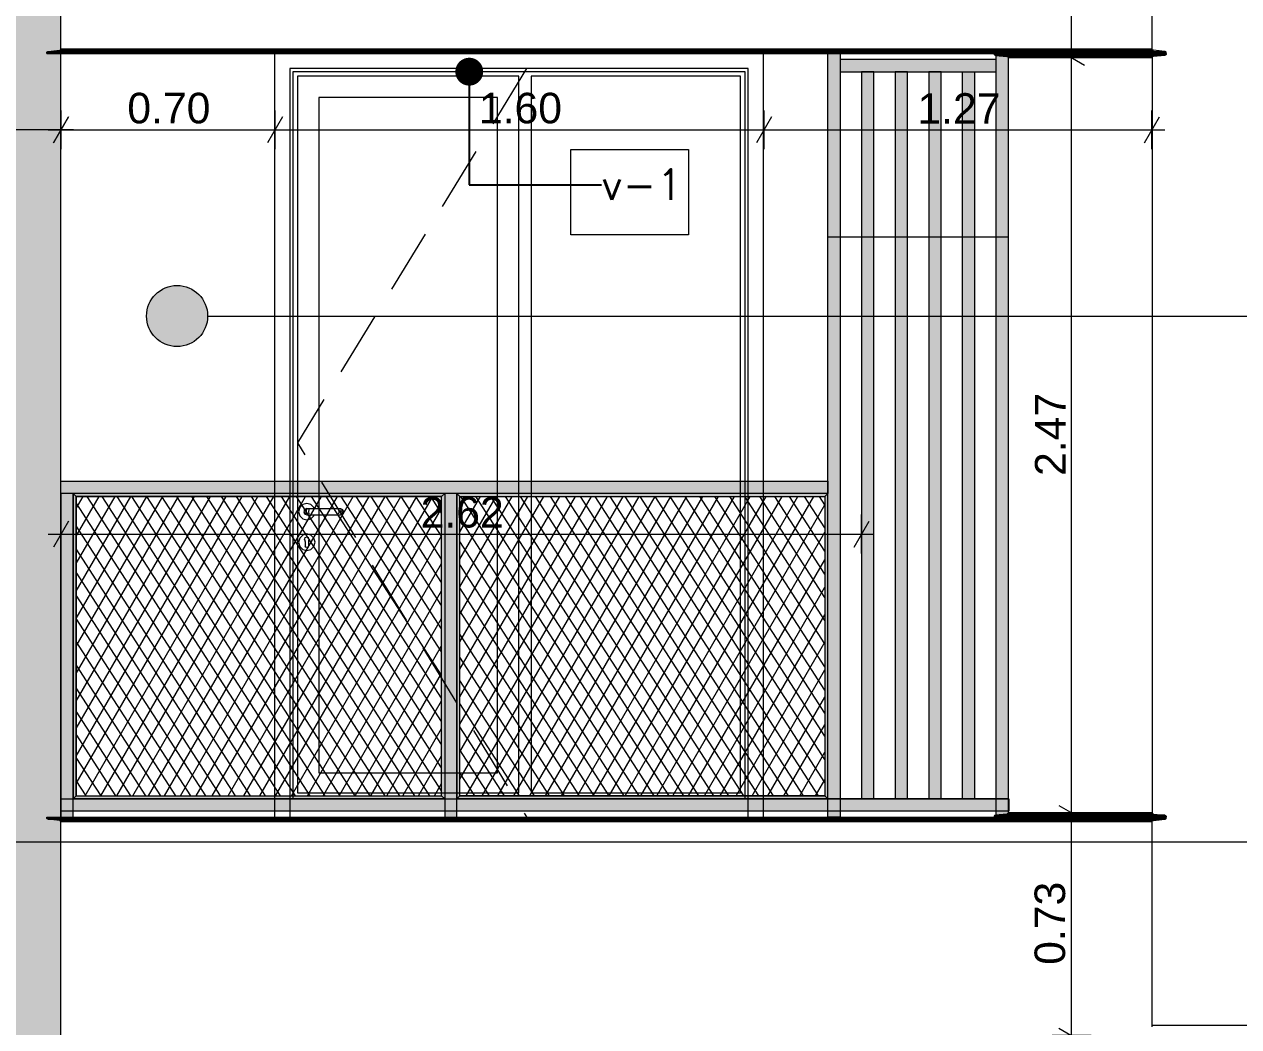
# Model space of a CAD drawing. Header units: millimetres. Extents: x 475616349 to 476941521, y 4620115302 to 4621446928.
# Drawn here: x 476750172 to 476754145, y 4620525335 to 4620528616 of the extents above; entities that cross this region are included whole.
import ezdxf

# ---------------------------------------------------------------- set-up
doc = ezdxf.new("R2010")
doc.units = ezdxf.units.MM
doc.header["$MEASUREMENT"] = 0
doc.linetypes.add('Hidden Line', pattern=[317.5, 211.666667, -105.833333])
for name, color, linetype, lineweight in [('2D Drafting - General_Pen_No__7_Pen_No__7', 7, 'Continuous', 0), ('New_2D Drafting - General_Pen_No__2_Pen_No__250', 7, 'Continuous', 0), ('New_2D Drafting - General_Pen_No__30_Pen_No__9_Pen_No__9_Pen_No__253', 252, 'Continuous', 0), ('New_2D Drafting - General_Pen_No__30_Pen_No__9_Pen_No__9_Pen_No__255', 255, 'Continuous', 0), ('New_2D Drafting - General_Pen_No__30_Pen_No__9_Pen_No__9_Pen_No__7', 7, 'Continuous', 0), ('New_2D Drafting - General_Pen_No__4', 7, 'Continuous', 0), ('New_2D Drafting - General_Pen_No__7', 7, 'Continuous', 0), ('New_Structural - Bearing_Pen_No__1', 1, 'Continuous', 0), ('New_Structural - Bearing_Pen_No__250', 7, 'Continuous', 0), ('New_zoma_Pen_No__4', 7, 'Continuous', 0), ('New_zoma_Pen_No__7', 7, 'Continuous', 0), ('Structural - Bearing_Pen_No__250', 7, 'Continuous', 0), ('zoma_Pen_No__5_Pen_No__142', 142, 'Continuous', 0)]:
    doc.layers.add(name, color=color, linetype=linetype, lineweight=lineweight)
doc.layers.add('New_zoma', color=7, linetype='Continuous')
doc.layers.add('zoma_Pen_No__5', color=7, linetype='Continuous')
doc.styles.add('GENERATED_STYLE_1', font='arial.ttf')
doc.linetypes.add('Break', pattern='A,0,[1,бѓЎбѓђбѓ®бѓљбѓ\x98бѓ\x98 #13 nika1.Shx,S=15.679026,R=0,X=0,Y=0],-1975.557214,0', length=1975.557214)
doc.dimstyles.new('GENERATED_STYLE__18', dxfattribs={"dimtxt": 100, "dimasz": 64.421331, "dimexe": 0.18, "dimexo": 3, "dimgap": 0.09, "dimtad": 1, "dimtih": 1, "dimtoh": 1, "dimlfac": 0.001, "dimzin": 0, "dimdsep": 46, "dimtxsty": 'GENERATED_STYLE_1', "dimblk": 'ARROWHEAD_2', "dimblk1": 'ARROWHEAD_2', "dimblk2": 'ARROWHEAD_2', "dimcen": 0.09, "dimclrd": 7, "dimclre": 7, "dimclrt": 7, "dimadec": 0, "dimazin": 0, "dimtfac": 1, "dimtdec": 4, "dimtmove": 0, "dimatfit": 3, "dimfxl": 1, "dimtolj": 1, "dimtzin": 0, "dimarcsym": 0})
doc.dimstyles.new('GENERATED_STYLE__19', dxfattribs={"dimtxt": 100, "dimasz": 64.421331, "dimexe": 0.18, "dimexo": 3, "dimgap": 0.09, "dimtad": 1, "dimlfac": 0.001, "dimzin": 0, "dimdsep": 46, "dimtxsty": 'GENERATED_STYLE_1', "dimblk": 'ARROWHEAD_2', "dimblk1": 'ARROWHEAD_2', "dimblk2": 'ARROWHEAD_2', "dimcen": 0.09, "dimclrd": 7, "dimclre": 7, "dimclrt": 7, "dimadec": 0, "dimazin": 0, "dimtfac": 1, "dimtdec": 4, "dimtmove": 0, "dimatfit": 3, "dimfxl": 1, "dimtolj": 1, "dimtzin": 0, "dimarcsym": 0})
doc.dimstyles.new('GENERATED_STYLE__48', dxfattribs={"dimtxt": 0.18, "dimasz": 182.4, "dimexe": 0.18, "dimexo": 0.0625, "dimgap": 0.09, "dimtad": 0, "dimtih": 1, "dimtoh": 1, "dimdec": 4, "dimzin": 0, "dimdsep": 46, "dimcen": 0.09, "dimadec": 0, "dimazin": 0, "dimtfac": 1, "dimtdec": 4, "dimtmove": 0, "dimatfit": 3, "dimldrblk": 'ARROWHEAD_11', "dimfxl": 1, "dimtolj": 1, "dimtzin": 0, "dimarcsym": 0})
pattern_1 = [(60, (476577134.07, 4620325125.74), (-38.971143, 22.5), []), (122.833095, (476577134.07, 4620325125.74), (36.8060797, 18.75), [])]

# ---------------------------------------------------------------- blocks, each defined once
blk = doc.blocks.new('*D1026', base_point=(476577134.1, 4620325125.7))
at = {"layer": 'New_zoma_Pen_No__4', "color": 7, "linetype": 'Continuous', "lineweight": 0, "transparency": 16777216}
for p, q in [((476753556.4, 4620526059.3), (476753641.2, 4620526010.3)), ((476753662.4, 4620526034.8), (476753535.3, 4620526034.8)), ((476753598.8, 4620525306), (476753598.8, 4620526034.8)), ((476753556.4, 4620525330.5), (476753641.2, 4620525281.5)), ((476753662.4, 4620525306), (476753535.3, 4620525306))]:
    blk.add_line(p, q, dxfattribs=at)
at = {"layer": 'New_zoma_Pen_No__7', "color": 7, "lineweight": 0, "transparency": 16777216, "insert": (476753578.8, 4620525537.4), "char_height": 100, "attachment_point": 7, "rotation": 90, "style": 'GENERATED_STYLE_1'}
blk.add_mtext('\\A1;{\\pql;\\fArial|b0|i0|c0|p34;0.73}', dxfattribs=at)
blk = doc.blocks.new('ARROWHEAD_2')
at = {"color": 0, "linetype": 'Continuous', "lineweight": 0}
for p, q in [((-0.378, -0.655), (0.378, 0.655)), ((0, 0), (-1, 0))]:
    blk.add_line(p, q, dxfattribs=at)
blk = doc.blocks.new('*D1027', base_point=(476577134.1, 4620325125.7))
at = {"layer": 'New_zoma_Pen_No__4', "color": 7, "linetype": 'Continuous', "lineweight": 0, "transparency": 16777216}
for p, q in [((476753662.4, 4620528506), (476753535.3, 4620528506)), ((476753556.4, 4620528530.5), (476753641.2, 4620528481.5)), ((476753598.8, 4620526034.8), (476753598.8, 4620528506)), ((476753556.4, 4620526059.3), (476753641.2, 4620526010.3)), ((476753662.4, 4620526034.8), (476753535.3, 4620526034.8))]:
    blk.add_line(p, q, dxfattribs=at)
at = {"layer": 'New_zoma_Pen_No__7', "color": 7, "lineweight": 0, "transparency": 16777216, "insert": (476753578.8, 4620527137.4), "char_height": 100, "attachment_point": 7, "rotation": 90, "style": 'GENERATED_STYLE_1'}
blk.add_mtext('\\A1;{\\pql;\\fArial|b0|i0|c0|p34;2.47}', dxfattribs=at)
blk = doc.blocks.new('*D1028', base_point=(476577134.1, 4620325125.7))
at = {"layer": 'New_zoma_Pen_No__4', "color": 7, "linetype": 'Continuous', "lineweight": 0, "transparency": 16777216}
for p, q in [((476753556.4, 4620529259.3), (476753641.2, 4620529210.3)), ((476753662.4, 4620529234.8), (476753535.3, 4620529234.8)), ((476753598.8, 4620528506), (476753598.8, 4620529234.8)), ((476753662.4, 4620528506), (476753535.3, 4620528506)), ((476753556.4, 4620528530.5), (476753641.2, 4620528481.5))]:
    blk.add_line(p, q, dxfattribs=at)
at = {"layer": 'New_zoma_Pen_No__7', "color": 7, "lineweight": 0, "transparency": 16777216, "insert": (476753578.8, 4620528737.4), "char_height": 100, "attachment_point": 7, "rotation": 90, "style": 'GENERATED_STYLE_1'}
blk.add_mtext('\\A1;{\\pql;\\fArial|b0|i0|c0|p34;0.73}', dxfattribs=at)
blk = doc.blocks.new('*D1067', base_point=(476577134.1, 4620325125.7))
at = {"layer": 'New_zoma_Pen_No__4', "color": 7, "linetype": 'Continuous', "lineweight": 0, "transparency": 16777216}
for p, q in [((476749218.2, 4620528227.8), (476749267.2, 4620528312.5)), ((476749242.7, 4620528333.7), (476749242.7, 4620528206.6)), ((476750267.3, 4620528227.8), (476750316.2, 4620528312.5)), ((476750291.8, 4620528333.7), (476750291.8, 4620528206.6)), ((476749242.7, 4620528270.2), (476747642.7, 4620528270.2)), ((476750291.8, 4620528270.2), (476749242.7, 4620528270.2)), ((476750333.2, 4620528270.2), (476750291.8, 4620528270.2))]:
    blk.add_line(p, q, dxfattribs=at)
at = {"layer": 'New_zoma_Pen_No__7', "color": 7, "lineweight": 0, "transparency": 16777216, "insert": (476749634.2, 4620528290.2), "char_height": 100, "attachment_point": 7, "rotation": 0.0002, "style": 'GENERATED_STYLE_1'}
blk.add_mtext('\\A1;{\\pql;\\fArial|b0|i0|c0|p34;1.05}', dxfattribs=at)
blk = doc.blocks.new('ARROWHEAD_11')
at = {"color": 0, "linetype": 'Continuous', "lineweight": 0}
blk.add_line((0, 0), (-1, 0), dxfattribs=at)
at = {"color": 0, "linetype": 'Continuous', "lineweight": 0, "const_width": 0.25, "flags": 128}
blk.add_lwpolyline([(-0.125, 0, 1), (0.125, 0, 1)], format="xyb", close=True, dxfattribs=at)
blk = doc.blocks.new('Line_63', base_point=(476744107.4, 4620525940.2))
at = {"layer": 'zoma_Pen_No__5_Pen_No__142', "color": 142, "linetype": 'Continuous', "lineweight": 0}
blk.add_line((476744207.4, 4620525940.2), (476762940.3, 4620525940.2), dxfattribs=at)
blk = doc.blocks.new('Line_74', base_point=(476750671.9, 4620527660.7))
at = {"layer": 'zoma_Pen_No__5_Pen_No__142', "linetype": 'Continuous', "lineweight": 0}
blk.add_hatch(color=142, dxfattribs=at).paths.add_polyline_path([(476750571.9, 4620527660.7), (476750579.5, 4620527622.4), (476750601.2, 4620527590), (476750633.7, 4620527568.3), (476750671.9, 4620527560.7), (476750710.2, 4620527568.3), (476750742.6, 4620527590), (476750764.3, 4620527622.4), (476750771.9, 4620527660.7), (476750764.3, 4620527698.9), (476750742.6, 4620527731.4), (476750710.2, 4620527753.1), (476750671.9, 4620527760.7), (476750633.7, 4620527753.1), (476750601.2, 4620527731.4), (476750579.5, 4620527698.9)])
at = {"layer": 'zoma_Pen_No__5_Pen_No__142', "color": 142, "linetype": 'Continuous', "lineweight": 0}
blk.add_line((476750771.9, 4620527660.7), (476762940.3, 4620527660.7), dxfattribs=at)
blk.add_circle((476750671.9, 4620527660.7), 100, dxfattribs=at)
blk = doc.blocks.new('*D2238', base_point=(476577134.1, 4620325125.7))
at = {"layer": 'New_zoma_Pen_No__4', "color": 7, "linetype": 'Continuous', "lineweight": 0, "transparency": 16777216}
for p, q in [((476750291.8, 4620526883.5), (476750291.8, 4620527010.7)), ((476752911.7, 4620526883.5), (476752911.7, 4620527010.7)), ((476750316.2, 4620526989.5), (476750267.3, 4620526904.7)), ((476752887.2, 4620526904.7), (476752936.2, 4620526989.5)), ((476750250.3, 4620526947.1), (476750291.8, 4620526947.1)), ((476750291.8, 4620526947.1), (476752911.7, 4620526947.1)), ((476752911.7, 4620526947.1), (476752953.2, 4620526947.1))]:
    blk.add_line(p, q, dxfattribs=at)
at = {"layer": 'New_zoma_Pen_No__7', "color": 7, "lineweight": 0, "transparency": 16777216, "insert": (476751468.7, 4620526967.1), "char_height": 100, "attachment_point": 7, "style": 'GENERATED_STYLE_1'}
blk.add_mtext('\\A1;{\\pql;\\fArial|b0|i0|c0|p34;2.62}', dxfattribs=at)
blk = doc.blocks.new('*D2239', base_point=(476577134.1, 4620325125.7))
at = {"layer": 'New_zoma_Pen_No__4', "color": 7, "linetype": 'Continuous', "lineweight": 0, "transparency": 16777216}
for p, q in [((476750291.8, 4620531406.5), (476750291.8, 4620531533.6)), ((476750992.4, 4620531406.5), (476750992.4, 4620531533.6)), ((476750316.2, 4620531512.4), (476750267.3, 4620531427.7)), ((476751016.9, 4620531512.4), (476750968, 4620531427.7)), ((476750250.3, 4620531470), (476750291.8, 4620531470)), ((476750291.8, 4620531470), (476750992.4, 4620531470))]:
    blk.add_line(p, q, dxfattribs=at)
at = {"layer": 'New_zoma_Pen_No__7', "color": 7, "lineweight": 0, "transparency": 16777216, "insert": (476750509.1, 4620531490), "char_height": 100, "attachment_point": 7, "style": 'GENERATED_STYLE_1'}
blk.add_mtext('\\A1;{\\pql;\\fArial|b0|i0|c0|p34;0.70}', dxfattribs=at)
blk = doc.blocks.new('*D2240', base_point=(476577134.1, 4620325125.7))
at = {"layer": 'New_zoma_Pen_No__4', "color": 7, "linetype": 'Continuous', "lineweight": 0, "transparency": 16777216}
for p, q in [((476750992.4, 4620531406.5), (476750992.4, 4620531533.6)), ((476752592.4, 4620531406.5), (476752592.4, 4620531533.6)), ((476751016.9, 4620531512.4), (476750968, 4620531427.7)), ((476752616.9, 4620531512.4), (476752568, 4620531427.7)), ((476750992.4, 4620531470), (476752592.4, 4620531470))]:
    blk.add_line(p, q, dxfattribs=at)
at = {"layer": 'New_zoma_Pen_No__7', "color": 7, "lineweight": 0, "transparency": 16777216, "insert": (476751659.4, 4620531490), "char_height": 100, "attachment_point": 7, "style": 'GENERATED_STYLE_1'}
blk.add_mtext('\\A1;{\\pql;\\fArial|b0|i0|c0|p34;1.60}', dxfattribs=at)
blk = doc.blocks.new('*D2241', base_point=(476577134.1, 4620325125.7))
at = {"layer": 'New_zoma_Pen_No__4', "color": 7, "linetype": 'Continuous', "lineweight": 0, "transparency": 16777216}
for p, q in [((476752592.4, 4620531406.5), (476752592.4, 4620531533.6)), ((476753861.7, 4620531406.5), (476753861.7, 4620531533.6)), ((476752616.9, 4620531512.4), (476752568, 4620531427.7)), ((476753837.3, 4620531427.7), (476753886.2, 4620531512.4)), ((476752592.4, 4620531470), (476753861.7, 4620531470)), ((476753861.7, 4620531470), (476753903.2, 4620531470))]:
    blk.add_line(p, q, dxfattribs=at)
at = {"layer": 'New_zoma_Pen_No__7', "color": 7, "lineweight": 0, "transparency": 16777216, "insert": (476753094.1, 4620531490), "char_height": 100, "attachment_point": 7, "style": 'GENERATED_STYLE_1'}
blk.add_mtext('\\A1;{\\pql;\\fArial|b0|i0|c0|p34;1.27}', dxfattribs=at)
blk = doc.blocks.new('*D2242', base_point=(476577134.1, 4620325125.7))
at = {"layer": 'New_zoma_Pen_No__4', "color": 7, "linetype": 'Continuous', "lineweight": 0, "transparency": 16777216}
for p, q in [((476750316.2, 4620530189.5), (476750267.3, 4620530104.7)), ((476750291.8, 4620530083.5), (476750291.8, 4620530210.7)), ((476752887.2, 4620530104.7), (476752936.2, 4620530189.5)), ((476752911.7, 4620530083.5), (476752911.7, 4620530210.7)), ((476750250.3, 4620530147.1), (476750291.8, 4620530147.1)), ((476750291.8, 4620530147.1), (476752911.7, 4620530147.1)), ((476752911.7, 4620530147.1), (476752953.2, 4620530147.1))]:
    blk.add_line(p, q, dxfattribs=at)
at = {"layer": 'New_zoma_Pen_No__7', "color": 7, "lineweight": 0, "transparency": 16777216, "insert": (476751468.7, 4620530167.1), "char_height": 100, "attachment_point": 7, "style": 'GENERATED_STYLE_1'}
blk.add_mtext('\\A1;{\\pql;\\fArial|b0|i0|c0|p34;2.62}', dxfattribs=at)
blk = doc.blocks.new('*D2249', base_point=(476577134.1, 4620325125.7))
at = {"layer": 'New_zoma_Pen_No__4', "color": 7, "linetype": 'Continuous', "lineweight": 0, "transparency": 16777216}
for p, q in [((476750291.8, 4620531406.5), (476750291.8, 4620531533.6)), ((476750992.4, 4620531406.5), (476750992.4, 4620531533.6)), ((476750316.2, 4620531512.4), (476750267.3, 4620531427.7)), ((476751016.9, 4620531512.4), (476750968, 4620531427.7)), ((476750250.3, 4620531470), (476750291.8, 4620531470)), ((476750291.8, 4620531470), (476750992.4, 4620531470))]:
    blk.add_line(p, q, dxfattribs=at)
at = {"layer": 'New_zoma_Pen_No__7', "color": 7, "lineweight": 0, "transparency": 16777216, "insert": (476750509.1, 4620531490), "char_height": 100, "attachment_point": 7, "style": 'GENERATED_STYLE_1'}
blk.add_mtext('\\A1;{\\pql;\\fArial|b0|i0|c0|p34;0.70}', dxfattribs=at)
blk = doc.blocks.new('*D2250', base_point=(476577134.1, 4620325125.7))
at = {"layer": 'New_zoma_Pen_No__4', "color": 7, "linetype": 'Continuous', "lineweight": 0, "transparency": 16777216}
for p, q in [((476750992.4, 4620531406.5), (476750992.4, 4620531533.6)), ((476752592.4, 4620531406.5), (476752592.4, 4620531533.6)), ((476751016.9, 4620531512.4), (476750968, 4620531427.7)), ((476752616.9, 4620531512.4), (476752568, 4620531427.7)), ((476750992.4, 4620531470), (476752592.4, 4620531470))]:
    blk.add_line(p, q, dxfattribs=at)
at = {"layer": 'New_zoma_Pen_No__7', "color": 7, "lineweight": 0, "transparency": 16777216, "insert": (476751659.4, 4620531490), "char_height": 100, "attachment_point": 7, "style": 'GENERATED_STYLE_1'}
blk.add_mtext('\\A1;{\\pql;\\fArial|b0|i0|c0|p34;1.60}', dxfattribs=at)
blk = doc.blocks.new('*D2251', base_point=(476577134.1, 4620325125.7))
at = {"layer": 'New_zoma_Pen_No__4', "color": 7, "linetype": 'Continuous', "lineweight": 0, "transparency": 16777216}
for p, q in [((476752592.4, 4620531406.5), (476752592.4, 4620531533.6)), ((476753861.7, 4620531406.5), (476753861.7, 4620531533.6)), ((476752616.9, 4620531512.4), (476752568, 4620531427.7)), ((476753837.3, 4620531427.7), (476753886.2, 4620531512.4)), ((476752592.4, 4620531470), (476753861.7, 4620531470)), ((476753861.7, 4620531470), (476753903.2, 4620531470))]:
    blk.add_line(p, q, dxfattribs=at)
at = {"layer": 'New_zoma_Pen_No__7', "color": 7, "lineweight": 0, "transparency": 16777216, "insert": (476753094.1, 4620531490), "char_height": 100, "attachment_point": 7, "style": 'GENERATED_STYLE_1'}
blk.add_mtext('\\A1;{\\pql;\\fArial|b0|i0|c0|p34;1.27}', dxfattribs=at)
blk = doc.blocks.new('*D2252', base_point=(476577134.1, 4620325125.7))
at = {"layer": 'New_zoma_Pen_No__4', "color": 7, "linetype": 'Continuous', "lineweight": 0, "transparency": 16777216}
for p, q in [((476750316.2, 4620528312.4), (476750267.3, 4620528227.7)), ((476750291.8, 4620528206.5), (476750291.8, 4620528333.6)), ((476751016.9, 4620528312.4), (476750968, 4620528227.7)), ((476750992.4, 4620528206.5), (476750992.4, 4620528333.6)), ((476750250.3, 4620528270), (476750291.8, 4620528270)), ((476750291.8, 4620528270), (476750992.4, 4620528270))]:
    blk.add_line(p, q, dxfattribs=at)
at = {"layer": 'New_zoma_Pen_No__7', "color": 7, "lineweight": 0, "transparency": 16777216, "insert": (476750509.1, 4620528290), "char_height": 100, "attachment_point": 7, "style": 'GENERATED_STYLE_1'}
blk.add_mtext('\\A1;{\\pql;\\fArial|b0|i0|c0|p34;0.70}', dxfattribs=at)
blk = doc.blocks.new('*D2253', base_point=(476577134.1, 4620325125.7))
at = {"layer": 'New_zoma_Pen_No__4', "color": 7, "linetype": 'Continuous', "lineweight": 0, "transparency": 16777216}
for p, q in [((476751016.9, 4620528312.4), (476750968, 4620528227.7)), ((476750992.4, 4620528206.5), (476750992.4, 4620528333.6)), ((476752616.9, 4620528312.4), (476752568, 4620528227.7)), ((476752592.4, 4620528206.5), (476752592.4, 4620528333.6)), ((476750992.4, 4620528270), (476752592.4, 4620528270))]:
    blk.add_line(p, q, dxfattribs=at)
at = {"layer": 'New_zoma_Pen_No__7', "color": 7, "lineweight": 0, "transparency": 16777216, "insert": (476751659.4, 4620528290), "char_height": 100, "attachment_point": 7, "style": 'GENERATED_STYLE_1'}
blk.add_mtext('\\A1;{\\pql;\\fArial|b0|i0|c0|p34;1.60}', dxfattribs=at)
blk = doc.blocks.new('*D2254', base_point=(476577134.1, 4620325125.7))
at = {"layer": 'New_zoma_Pen_No__4', "color": 7, "linetype": 'Continuous', "lineweight": 0, "transparency": 16777216}
for p, q in [((476752616.9, 4620528312.4), (476752568, 4620528227.7)), ((476752592.4, 4620528206.5), (476752592.4, 4620528333.6)), ((476753837.3, 4620528227.7), (476753886.2, 4620528312.4)), ((476753861.7, 4620528206.5), (476753861.7, 4620528333.6)), ((476752592.4, 4620528270), (476753861.7, 4620528270)), ((476753861.7, 4620528270), (476753903.2, 4620528270))]:
    blk.add_line(p, q, dxfattribs=at)
at = {"layer": 'New_zoma_Pen_No__7', "color": 7, "lineweight": 0, "transparency": 16777216, "insert": (476753094.1, 4620528290), "char_height": 100, "attachment_point": 7, "style": 'GENERATED_STYLE_1'}
blk.add_mtext('\\A1;{\\pql;\\fArial|b0|i0|c0|p34;1.27}', dxfattribs=at)

msp = doc.modelspace()

# ---------------------------------------------------------------- hatches: boundary and pattern name
at = {"layer": 'New_2D Drafting - General_Pen_No__30_Pen_No__9_Pen_No__9_Pen_No__253', "linetype": 'Continuous', "lineweight": 0}
h = msp.add_hatch(dxfattribs=at)
h.set_pattern_fill('BRICK___RUNNING_BOND', color=252, style=0, pattern_type=2)
h.set_pattern_definition([(0, (476577134.07, 4620325125.74), (0, 66.64), []), (90, (476577134.07, 4620325125.74), (-244.8, 0), [66.64, -66.64]), (90, (476577256.47, 4620325192.38), (-244.8, 0), [66.64, -66.64])])
h.paths.add_polyline_path([(476753862.236, 4620532819.956), (476746892.282, 4620532819.956), (476746892.282, 4620522120.412), (476747141.668, 4620522120.412), (476748741.668, 4620522120.412), (476750291.885, 4620522120.412), (476750291.885, 4620531720.38), (476750291.885, 4620532420.374), (476753391.756, 4620532420.374), (476753862.226, 4620532420.374)])
h.paths.add_polyline_path([(476747542.151, 4620522820.412), (476747542.151, 4620522540.412), (476749342.151, 4620522540.412), (476749342.151, 4620522820.412), (476749242.045, 4620522820.412), (476749242.045, 4620525320.412), (476747642.045, 4620525320.412), (476747642.045, 4620522820.412)], flags=0)
h.paths.add_polyline_path([(476747542.151, 4620526020.412), (476747542.151, 4620525740.412), (476749342.151, 4620525740.412), (476749342.151, 4620526020.412), (476749242.032, 4620526020.412), (476749242.032, 4620528520.412), (476747642.032, 4620528520.412), (476747642.032, 4620526020.412)], flags=0)
h.paths.add_polyline_path([(476749342.151, 4620528940.412), (476749342.151, 4620529220.412), (476749242.032, 4620529220.412), (476749242.032, 4620531720.412), (476747642.032, 4620531720.412), (476747642.032, 4620529220.412), (476747542.151, 4620529220.412), (476747542.151, 4620528940.412)], flags=0)
at = {"layer": 'New_2D Drafting - General_Pen_No__30_Pen_No__9_Pen_No__9_Pen_No__255', "linetype": 'Continuous', "lineweight": 0}
for points in [[(476752801.349, 4620528520.38), (476752841.349, 4620528520.38), (476752841.349, 4620526020.386), (476752801.349, 4620526020.386)], [(476753351.349, 4620528520.38), (476753391.349, 4620528520.38), (476753391.349, 4620526020.386), (476753351.349, 4620526020.386)], [(476752841.349, 4620528500.38), (476752841.349, 4620528460.293), (476753351.349, 4620528460.293), (476753351.349, 4620528500.38)], [(476752911.349, 4620528460.293), (476752911.349, 4620526080.412), (476752951.349, 4620526080.412), (476752951.349, 4620528460.293)], [(476753021.349, 4620528460.293), (476753021.349, 4620526080.412), (476753061.349, 4620526080.412), (476753061.349, 4620528460.293)], [(476753131.349, 4620528460.293), (476753131.349, 4620526080.412), (476753171.349, 4620526080.412), (476753171.349, 4620528460.293)], [(476753241.349, 4620528460.293), (476753281.349, 4620528460.293), (476753281.349, 4620526080.412), (476753241.349, 4620526080.412)], [(476750291.885, 4620527080.413), (476750291.885, 4620527120.413), (476752801.593, 4620527120.413), (476752801.593, 4620527080.413)], [(476750291.885, 4620526020.419), (476750331.885, 4620526020.419), (476750331.885, 4620527080.413), (476750291.885, 4620527080.413)], [(476750331.885, 4620526080.386), (476750341.885, 4620526090.386), (476750341.885, 4620527070.413), (476750331.885, 4620527080.413)], [(476751537.443, 4620527070.413), (476751547.443, 4620527080.413), (476750331.885, 4620527080.413), (476750341.885, 4620527070.413)], [(476751547.443, 4620526080.386), (476751537.443, 4620526090.386), (476751537.443, 4620527070.413), (476751547.443, 4620527080.413)], [(476751547.443, 4620526020.386), (476751587.443, 4620526020.386), (476751587.443, 4620527080.413), (476751547.443, 4620527080.413)], [(476751587.443, 4620526080.412), (476751597.443, 4620526090.412), (476751597.443, 4620527070.439), (476751587.443, 4620527080.439)], [(476752791.507, 4620527070.413), (476752801.593, 4620527080.413), (476751587.469, 4620527080.413), (476751597.469, 4620527070.413)], [(476752801.593, 4620527080.413), (476752791.507, 4620527070.413), (476752791.507, 4620526090.386), (476752801.593, 4620526080.412)], [(476750291.885, 4620526040.412), (476750291.885, 4620526080.412), (476753393, 4620526080.412), (476753393, 4620526040.412)], [(476751537.443, 4620526090.412), (476751547.443, 4620526080.412), (476750331.885, 4620526080.412), (476750341.885, 4620526090.412)], [(476752791.496, 4620526090.397), (476752801.593, 4620526080.412), (476751587.469, 4620526080.412), (476751597.476, 4620526090.419)]]:
    msp.add_hatch(color=255, dxfattribs=at).paths.add_polyline_path(points)
at = {"layer": 'New_2D Drafting - General_Pen_No__7', "linetype": 'Continuous', "lineweight": 0}
h = msp.add_hatch(dxfattribs=at)
h.set_pattern_fill('BATT_INSULATION', style=0, pattern_type=2)
h.set_pattern_definition(pattern_1)
h.paths.add_polyline_path([(476750341.885, 4620526090.412), (476751537.443, 4620526090.412), (476751537.443, 4620527070.413), (476750341.885, 4620527070.413)])
h = msp.add_hatch(dxfattribs=at)
h.set_pattern_fill('BATT_INSULATION', style=0, pattern_type=2)
h.set_pattern_definition(pattern_1)
h.paths.add_polyline_path([(476751597.443, 4620527070.413), (476752791.507, 4620527070.413), (476752791.507, 4620526090.386), (476751597.443, 4620526090.386)])

# ---------------------------------------------------------------- linework, layer by layer
at = {"layer": '2D Drafting - General_Pen_No__7_Pen_No__7', "color": 7, "linetype": 'Continuous', "lineweight": 0, "flags": 128}
for points in [[(476750994.568, 4620526020.412), (476752590.452, 4620526020.417), (476752590.443, 4620528520.417), (476750990.443, 4620528520.412)], [(476750990.443, 4620528520.412), (476750990.452, 4620526020.412), (476750994.568, 4620526020.412)]]:
    msp.add_lwpolyline(points, dxfattribs=at)
for points in [[(476752540.443, 4620528470.416), (476751040.443, 4620528470.411), (476751040.452, 4620526020.412), (476752540.452, 4620526020.419)], [(476752530.443, 4620528460.416), (476751050.443, 4620528460.411), (476751050.452, 4620526080.413), (476752530.452, 4620526080.419)], [(476751790.447, 4620528445.414), (476751065.443, 4620528445.411), (476751065.451, 4620526100.413), (476751790.451, 4620526100.416)], [(476752515.443, 4620528445.416), (476751830.443, 4620528445.414), (476751830.451, 4620526100.416), (476752515.451, 4620526100.418)], [(476751720.444, 4620528375.413), (476751135.444, 4620528375.411), (476751135.451, 4620526165.414), (476751720.451, 4620526165.416)]]:
    msp.add_lwpolyline(points, close=True, dxfattribs=at)
at = {"layer": '2D Drafting - General_Pen_No__7_Pen_No__7', "color": 7, "linetype": 'Hidden Line', "lineweight": 0, "flags": 128}
msp.add_lwpolyline([(476751815.443, 4620528470.414), (476751065.448, 4620527246.288), (476751814.675, 4620526021.699)], dxfattribs=at)
at = {"layer": 'New_2D Drafting - General_Pen_No__2_Pen_No__250', "color": 7, "linetype": 'Continuous', "lineweight": 0, "flags": 128}
msp.add_lwpolyline([(476751960.505, 4620528206.045), (476752345.505, 4620528206.045), (476752345.505, 4620527926.357), (476751960.505, 4620527926.357)], close=True, dxfattribs=at)
at = {"layer": 'New_2D Drafting - General_Pen_No__30_Pen_No__9_Pen_No__9_Pen_No__7', "color": 7, "linetype": 'Continuous', "lineweight": 0, "flags": 128}
for points in [[(476753862.236, 4620532819.956), (476746892.282, 4620532819.956), (476746892.282, 4620522120.412), (476747141.668, 4620522120.412), (476748741.668, 4620522120.412), (476750291.885, 4620522120.412), (476750291.885, 4620531720.38), (476750291.885, 4620532420.374), (476753391.756, 4620532420.374), (476753862.226, 4620532420.374)], [(476752801.349, 4620528520.38), (476752841.349, 4620528520.38), (476752841.349, 4620526020.386), (476752801.349, 4620526020.386)], [(476753351.349, 4620528520.38), (476753391.349, 4620528520.38), (476753391.349, 4620526020.386), (476753351.349, 4620526020.386)], [(476752841.349, 4620528500.38), (476752841.349, 4620528460.293), (476753351.349, 4620528460.293), (476753351.349, 4620528500.38)], [(476752911.349, 4620528460.293), (476752911.349, 4620526080.412), (476752951.349, 4620526080.412), (476752951.349, 4620528460.293)], [(476753021.349, 4620528460.293), (476753021.349, 4620526080.412), (476753061.349, 4620526080.412), (476753061.349, 4620528460.293)], [(476753131.349, 4620528460.293), (476753131.349, 4620526080.412), (476753171.349, 4620526080.412), (476753171.349, 4620528460.293)], [(476753241.349, 4620528460.293), (476753281.349, 4620528460.293), (476753281.349, 4620526080.412), (476753241.349, 4620526080.412)], [(476753391.349, 4620526080.412), (476752801.349, 4620526080.412), (476752801.349, 4620527919.996), (476753391.349, 4620527919.996)], [(476750291.885, 4620527080.413), (476750291.885, 4620527120.413), (476752801.593, 4620527120.413), (476752801.593, 4620527080.413)], [(476750291.885, 4620526020.419), (476750331.885, 4620526020.419), (476750331.885, 4620527080.413), (476750291.885, 4620527080.413)], [(476750331.885, 4620526080.386), (476750341.885, 4620526090.386), (476750341.885, 4620527070.413), (476750331.885, 4620527080.413)], [(476751537.443, 4620527070.413), (476751547.443, 4620527080.413), (476750331.885, 4620527080.413), (476750341.885, 4620527070.413)], [(476751547.443, 4620526080.386), (476751537.443, 4620526090.386), (476751537.443, 4620527070.413), (476751547.443, 4620527080.413)], [(476751547.443, 4620526020.386), (476751587.443, 4620526020.386), (476751587.443, 4620527080.413), (476751547.443, 4620527080.413)], [(476751587.443, 4620526080.412), (476751597.443, 4620526090.412), (476751597.443, 4620527070.439), (476751587.443, 4620527080.439)], [(476752791.507, 4620527070.413), (476752801.593, 4620527080.413), (476751587.469, 4620527080.413), (476751597.469, 4620527070.413)], [(476752801.593, 4620527080.413), (476752791.507, 4620527070.413), (476752791.507, 4620526090.386), (476752801.593, 4620526080.412)], [(476750291.885, 4620526040.412), (476750291.885, 4620526080.412), (476753393, 4620526080.412), (476753393, 4620526040.412)], [(476751537.443, 4620526090.412), (476751547.443, 4620526080.412), (476750331.885, 4620526080.412), (476750341.885, 4620526090.412)], [(476752791.496, 4620526090.397), (476752801.593, 4620526080.412), (476751587.469, 4620526080.412), (476751597.476, 4620526090.419)]]:
    msp.add_lwpolyline(points, close=True, dxfattribs=at)
at = {"layer": 'New_2D Drafting - General_Pen_No__4', "color": 7, "linetype": 'Continuous', "lineweight": 0, "flags": 128}
for points in [[(476750341.885, 4620526090.412), (476751537.443, 4620526090.412), (476751537.443, 4620527070.413), (476750341.885, 4620527070.413)], [(476751597.443, 4620527070.413), (476752791.507, 4620527070.413), (476752791.507, 4620526090.386), (476751597.443, 4620526090.386)]]:
    msp.add_lwpolyline(points, close=True, dxfattribs=at)
at = {"layer": 'New_Structural - Bearing_Pen_No__1', "color": 1, "linetype": 'Break', "lineweight": 0}
msp.add_line((476753861.594, 4620525340.42), (476759802.503, 4620525340.267), dxfattribs=at)
at = {"layer": 'New_Structural - Bearing_Pen_No__250', "color": 7, "linetype": 'Continuous', "lineweight": 0}
for p, q in [((476751072.956, 4620527033.912), (476751069.339, 4620527020.412)), ((476751082.839, 4620527043.795), (476751072.956, 4620527033.912)), ((476751096.339, 4620527047.412), (476751082.839, 4620527043.795)), ((476751109.839, 4620527043.795), (476751096.339, 4620527047.412)), ((476751119.721, 4620527033.912), (476751109.839, 4620527043.795)), ((476751120.659, 4620527030.412), (476751119.721, 4620527033.912)), ((476751069.339, 4620527020.412), (476751072.956, 4620527006.912)), ((476751072.956, 4620527006.912), (476751082.839, 4620526997.029)), ((476751082.839, 4620526997.029), (476751096.339, 4620526993.412)), ((476751089.268, 4620527027.483), (476751086.339, 4620527020.412)), ((476751086.339, 4620527020.412), (476751089.268, 4620527013.341)), ((476751090.82, 4620527027.483), (476751088.061, 4620527020.412)), ((476751088.061, 4620527020.412), (476751090.82, 4620527013.341)), ((476751096.339, 4620527030.412), (476751089.268, 4620527027.483)), ((476751089.268, 4620527013.341), (476751096.339, 4620527010.412)), ((476751095.634, 4620527027.483), (476751093.522, 4620527020.412)), ((476751093.522, 4620527020.412), (476751095.634, 4620527013.341)), ((476751096.339, 4620527030.412), (476751097.48, 4620527030.412)), ((476751096.339, 4620527010.412), (476751097.48, 4620527010.412)), ((476751096.339, 4620526993.412), (476751109.839, 4620526997.03)), ((476751097.48, 4620527030.412), (476751100.732, 4620527030.412)), ((476751097.48, 4620527010.412), (476751100.732, 4620527010.412)), ((476751100.732, 4620527030.412), (476751105.598, 4620527030.412)), ((476751100.732, 4620527010.412), (476751105.598, 4620527010.412)), ((476751102.839, 4620527027.483), (476751101.697, 4620527020.412)), ((476751101.697, 4620527020.412), (476751102.839, 4620527013.341)), ((476751105.598, 4620527030.412), (476751111.339, 4620527030.412)), ((476751105.598, 4620527010.412), (476751111.339, 4620527010.412)), ((476751109.839, 4620526997.03), (476751119.721, 4620527006.912)), ((476751111.339, 4620527030.412), (476751191.339, 4620527030.412)), ((476751111.339, 4620527010.412), (476751191.339, 4620527010.412)), ((476751119.721, 4620527006.912), (476751120.659, 4620527010.412)), ((476751191.339, 4620527030.412), (476751197.079, 4620527030.413)), ((476751191.339, 4620527010.412), (476751197.079, 4620527010.413)), ((476751197.079, 4620527030.413), (476751201.945, 4620527030.413)), ((476751197.079, 4620527010.413), (476751201.945, 4620527010.413)), ((476751199.838, 4620527027.484), (476751200.981, 4620527020.413)), ((476751200.981, 4620527020.413), (476751199.838, 4620527013.341)), ((476751201.945, 4620527030.413), (476751205.197, 4620527030.413)), ((476751201.945, 4620527010.413), (476751205.197, 4620527010.413)), ((476751205.197, 4620527030.413), (476751206.339, 4620527030.413)), ((476751205.197, 4620527010.413), (476751206.339, 4620527010.413)), ((476751206.339, 4620527030.413), (476751213.41, 4620527027.484)), ((476751213.41, 4620527013.341), (476751206.339, 4620527010.413)), ((476751207.043, 4620527027.484), (476751209.155, 4620527020.413)), ((476751209.155, 4620527020.413), (476751207.043, 4620527013.341)), ((476751211.858, 4620527027.484), (476751214.617, 4620527020.413)), ((476751214.617, 4620527020.413), (476751211.858, 4620527013.341)), ((476751213.41, 4620527027.484), (476751216.339, 4620527020.413)), ((476751216.339, 4620527020.413), (476751213.41, 4620527013.341)), ((476751072.956, 4620526933.912), (476751069.339, 4620526920.412)), ((476751069.339, 4620526920.412), (476751072.956, 4620526906.912)), ((476751082.839, 4620526943.795), (476751072.956, 4620526933.912)), ((476751096.339, 4620526947.412), (476751082.839, 4620526943.795)), ((476751089.619, 4620526932.052), (476751088.871, 4620526930.104)), ((476751091.339, 4620526924.812), (476751088.871, 4620526930.104)), ((476751089.619, 4620526932.052), (476751090.964, 4620526935.556)), ((476751090.964, 4620526935.556), (476751096.339, 4620526937.838)), ((476751091.339, 4620526923.299), (476751091.339, 4620526924.812)), ((476751091.339, 4620526923.299), (476751091.339, 4620526920.412)), ((476751091.339, 4620526920.412), (476751091.339, 4620526917.525)), ((476751091.339, 4620526917.525), (476751091.339, 4620526911.752)), ((476751109.839, 4620526943.795), (476751096.339, 4620526947.412)), ((476751096.339, 4620526937.838), (476751101.714, 4620526935.556)), ((476751103.807, 4620526930.104), (476751101.339, 4620526924.812)), ((476751101.339, 4620526924.812), (476751101.339, 4620526923.299)), ((476751101.339, 4620526923.299), (476751101.339, 4620526920.412)), ((476751101.339, 4620526920.412), (476751101.339, 4620526917.525)), ((476751101.339, 4620526917.525), (476751101.339, 4620526911.752)), ((476751103.059, 4620526932.052), (476751101.714, 4620526935.556)), ((476751103.059, 4620526932.052), (476751103.807, 4620526930.104)), ((476751119.722, 4620526933.912), (476751109.839, 4620526943.795)), ((476751123.339, 4620526920.412), (476751119.722, 4620526933.912)), ((476751119.722, 4620526906.912), (476751123.339, 4620526920.412)), ((476751072.956, 4620526906.912), (476751082.839, 4620526897.029)), ((476751082.839, 4620526897.029), (476751096.339, 4620526893.412)), ((476751091.339, 4620526911.752), (476751091.339, 4620526907.912)), ((476751092.803, 4620526904.377), (476751091.339, 4620526907.912)), ((476751096.339, 4620526902.912), (476751092.803, 4620526904.377)), ((476751099.875, 4620526904.377), (476751096.339, 4620526902.912)), ((476751096.339, 4620526893.412), (476751109.839, 4620526897.03)), ((476751101.339, 4620526907.912), (476751099.875, 4620526904.377)), ((476751101.339, 4620526911.752), (476751101.339, 4620526907.912)), ((476751109.839, 4620526897.03), (476751119.722, 4620526906.912))]:
    msp.add_line(p, q, dxfattribs=at)
at = {"layer": 'Structural - Bearing_Pen_No__250', "color": 7, "linetype": 'Continuous', "lineweight": 0}
for p, q in [((476750291.885, 4620528534.826), (476750291.885, 4620529206.011)), ((476753861.751, 4620528534.826), (476753861.751, 4620529206.011)), ((476750245.559, 4620528522.907), (476750245.958, 4620528524.438)), ((476750245.559, 4620528520.412), (476750245.559, 4620528522.907)), ((476750245.559, 4620528522.907), (476753908.077, 4620528522.907)), ((476750245.559, 4620528520.412), (476753908.077, 4620528520.412)), ((476750245.958, 4620528524.438), (476750247.096, 4620528525.735)), ((476750247.096, 4620528525.735), (476750248.799, 4620528526.602)), ((476750248.799, 4620528526.602), (476750250.021, 4620528526.862)), ((476750250.021, 4620528526.862), (476750287.422, 4620528530.852)), ((476750250.021, 4620528526.862), (476753903.614, 4620528526.862)), ((476750287.422, 4620528530.852), (476750288.644, 4620528531.111)), ((476750287.422, 4620528530.852), (476753866.213, 4620528530.852)), ((476750288.644, 4620528531.111), (476750290.347, 4620528531.978)), ((476750290.347, 4620528531.978), (476750291.485, 4620528533.276)), ((476750291.485, 4620528533.276), (476750291.885, 4620528534.807)), ((476750291.869, 4620528534.807), (476753861.751, 4620528534.807)), ((476753908.083, 4620528520.38), (476753345.023, 4620528520.38)), ((476753345.023, 4620528520.38), (476753345.023, 4620528517.885)), ((476753908.083, 4620528517.885), (476753345.023, 4620528517.885)), ((476753345.023, 4620528517.885), (476753345.422, 4620528516.354)), ((476753345.422, 4620528516.354), (476753346.56, 4620528515.056)), ((476753346.56, 4620528515.056), (476753348.263, 4620528514.189)), ((476753348.263, 4620528514.189), (476753349.485, 4620528513.93)), ((476753903.62, 4620528513.93), (476753349.485, 4620528513.93)), ((476753349.485, 4620528513.93), (476753386.886, 4620528509.94)), ((476753866.219, 4620528509.94), (476753386.886, 4620528509.943)), ((476753386.886, 4620528509.94), (476753388.108, 4620528509.68)), ((476753388.108, 4620528509.68), (476753389.811, 4620528508.813)), ((476753389.811, 4620528508.813), (476753390.949, 4620528507.515)), ((476753390.949, 4620528507.515), (476753391.349, 4620528505.985)), ((476753861.773, 4620528505.985), (476753391.349, 4620528505.985)), ((476753391.349, 4620528505.966), (476753391.349, 4620526034.769)), ((476753862.15, 4620528533.276), (476753861.751, 4620528534.807)), ((476753862.156, 4620528507.515), (476753861.757, 4620528505.985)), ((476753861.757, 4620528505.966), (476753861.757, 4620526034.769)), ((476753863.288, 4620528531.978), (476753862.15, 4620528533.276)), ((476753863.294, 4620528508.813), (476753862.156, 4620528507.515)), ((476753864.991, 4620528531.111), (476753863.288, 4620528531.978)), ((476753864.997, 4620528509.68), (476753863.294, 4620528508.813)), ((476753866.213, 4620528530.852), (476753864.991, 4620528531.111)), ((476753866.219, 4620528509.94), (476753864.997, 4620528509.68)), ((476753903.614, 4620528526.862), (476753866.213, 4620528530.852)), ((476753903.62, 4620528513.93), (476753866.219, 4620528509.94)), ((476753904.836, 4620528526.602), (476753903.614, 4620528526.862)), ((476753904.842, 4620528514.189), (476753903.62, 4620528513.93)), ((476753906.539, 4620528525.735), (476753904.836, 4620528526.602)), ((476753906.545, 4620528515.056), (476753904.842, 4620528514.189)), ((476753907.677, 4620528524.438), (476753906.539, 4620528525.735)), ((476753907.683, 4620528516.354), (476753906.545, 4620528515.056)), ((476753908.077, 4620528522.907), (476753907.677, 4620528524.438)), ((476753908.083, 4620528517.885), (476753907.683, 4620528516.354)), ((476753908.077, 4620528520.412), (476753908.077, 4620528522.907)), ((476753908.083, 4620528520.38), (476753908.083, 4620528517.885)), ((476750245.559, 4620526017.911), (476750245.559, 4620526020.406)), ((476750245.559, 4620526020.406), (476753908.077, 4620526020.406)), ((476750245.958, 4620526016.381), (476750245.559, 4620526017.911)), ((476750245.559, 4620526017.911), (476753908.077, 4620526017.911)), ((476750247.096, 4620526015.083), (476750245.958, 4620526016.381)), ((476750248.799, 4620526014.216), (476750247.096, 4620526015.083)), ((476750250.021, 4620526013.956), (476750248.799, 4620526014.216)), ((476750287.422, 4620526009.966), (476750250.021, 4620526013.956)), ((476750250.021, 4620526013.956), (476753903.614, 4620526013.956)), ((476750288.644, 4620526009.707), (476750287.422, 4620526009.966)), ((476750287.422, 4620526009.966), (476753866.213, 4620526009.966)), ((476750290.347, 4620526008.84), (476750288.644, 4620526009.707)), ((476750291.485, 4620526007.542), (476750290.347, 4620526008.84)), ((476750291.885, 4620526006.011), (476750291.485, 4620526007.542)), ((476750291.885, 4620525334.826), (476750291.885, 4620526006.011)), ((476750291.885, 4620526006.011), (476753861.751, 4620526006.011)), ((476753345.422, 4620526024.4), (476753345.023, 4620526022.869)), ((476753908.083, 4620526022.869), (476753345.023, 4620526022.869)), ((476753345.023, 4620526022.869), (476753345.023, 4620526020.374)), ((476753908.083, 4620526020.374), (476753345.023, 4620526020.374)), ((476753346.56, 4620526025.698), (476753345.422, 4620526024.4)), ((476753348.263, 4620526026.565), (476753346.56, 4620526025.698)), ((476753349.485, 4620526026.824), (476753348.263, 4620526026.565)), ((476753386.886, 4620526030.814), (476753349.485, 4620526026.824)), ((476753903.62, 4620526026.824), (476753349.485, 4620526026.824)), ((476753388.108, 4620526031.074), (476753386.886, 4620526030.814)), ((476753866.219, 4620526030.814), (476753386.886, 4620526030.814)), ((476753389.811, 4620526031.941), (476753388.108, 4620526031.074)), ((476753390.949, 4620526033.238), (476753389.811, 4620526031.941)), ((476753391.349, 4620526034.769), (476753390.949, 4620526033.238)), ((476753861.757, 4620526034.769), (476753391.349, 4620526034.769)), ((476753861.751, 4620526006.011), (476753862.15, 4620526007.542)), ((476753861.751, 4620525334.826), (476753861.751, 4620526006.011)), ((476753861.757, 4620526034.769), (476753862.156, 4620526033.238)), ((476753862.15, 4620526007.542), (476753863.288, 4620526008.84)), ((476753862.156, 4620526033.238), (476753863.294, 4620526031.941)), ((476753863.288, 4620526008.84), (476753864.991, 4620526009.707)), ((476753863.294, 4620526031.941), (476753864.997, 4620526031.074)), ((476753864.991, 4620526009.707), (476753866.213, 4620526009.966)), ((476753864.997, 4620526031.074), (476753866.219, 4620526030.814)), ((476753866.213, 4620526009.966), (476753903.614, 4620526013.956)), ((476753866.219, 4620526030.814), (476753903.62, 4620526026.824)), ((476753903.614, 4620526013.956), (476753904.836, 4620526014.216)), ((476753903.62, 4620526026.824), (476753904.842, 4620526026.565)), ((476753904.836, 4620526014.216), (476753906.539, 4620526015.083)), ((476753904.842, 4620526026.565), (476753906.545, 4620526025.698)), ((476753906.539, 4620526015.083), (476753907.677, 4620526016.381)), ((476753906.545, 4620526025.698), (476753907.683, 4620526024.4)), ((476753907.677, 4620526016.381), (476753908.077, 4620526017.911)), ((476753907.683, 4620526024.4), (476753908.083, 4620526022.869)), ((476753908.077, 4620526017.911), (476753908.077, 4620526020.406)), ((476753908.083, 4620526022.869), (476753908.083, 4620526020.374))]:
    msp.add_line(p, q, dxfattribs=at)

# ---------------------------------------------------------------- block references
at = {"layer": 'zoma_Pen_No__5', "color": 142, "linetype": 'Continuous', "lineweight": 0}
for name, p in [('Line_74', (476750671.93, 4620527660.67)), ('Line_63', (476744107.437, 4620525940.19))]:
    msp.add_blockref(name, p, dxfattribs=at)

# ---------------------------------------------------------------- texts
at = {"layer": 'New_2D Drafting - General_Pen_No__2_Pen_No__250', "color": 7, "linetype": 'Continuous', "lineweight": 0, "insert": (476752060.505, 4620528090.488), "char_height": 100, "attachment_point": 4}
msp.add_mtext('\\A1;{\\pql;\\Ftxt.shx;v\\Ftxt.shx;-1}', dxfattribs=at)

# ---------------------------------------------------------------- dimensions: what is measured, and where the dimension line sits
at = {"layer": 'New_zoma', "color": 7, "linetype": 'Continuous', "lineweight": 0}
for base, p1, p2, picture, middle in [((476750992.433, 4620531470.042), (476750291.774, 4620525237.025), (476750992.433, 4620525320.412), '*D2239', (476750638.957, 4620531540.042)), ((476750992.433, 4620531470.042), (476750291.774, 4620525237.025), (476750992.433, 4620525320.412), '*D2249', (476750638.957, 4620531540.042)), ((476752592.433, 4620531470.042), (476750992.433, 4620525320.412), (476752592.433, 4620525320.406), '*D2240', (476751789.287, 4620531540.042)), ((476752592.433, 4620531470.042), (476750992.433, 4620525320.412), (476752592.433, 4620525320.406), '*D2250', (476751789.287, 4620531540.042)), ((476753861.749, 4620531470.042), (476752592.433, 4620525320.406), (476753861.749, 4620524995.717), '*D2241', (476753223.945, 4620531540.042)), ((476753861.749, 4620531470.042), (476752592.433, 4620525320.406), (476753861.749, 4620524995.717), '*D2251', (476753223.945, 4620531540.042)), ((476752911.707, 4620530147.113), (476750291.774, 4620523920.413), (476752911.707, 4620523920.413), '*D2242', (476751598.594, 4620530217.113)), ((476750992.433, 4620528270.042), (476750291.774, 4620522037.025), (476750992.433, 4620522120.412), '*D2252', (476750638.957, 4620528340.042)), ((476752592.433, 4620528270.042), (476750992.433, 4620522120.412), (476752592.433, 4620522120.406), '*D2253', (476751789.287, 4620528340.042)), ((476753861.749, 4620528270.042), (476752592.433, 4620522120.406), (476753861.749, 4620521795.717), '*D2254', (476753223.945, 4620528340.042)), ((476752911.707, 4620526947.113), (476750291.774, 4620523920.413), (476752911.707, 4620523920.413), '*D2238', (476751598.594, 4620527017.113))]:
    dim = msp.add_linear_dim(base=base, p1=p1, p2=p2, dimstyle='GENERATED_STYLE__18', dxfattribs=at)
    dim.commit()
    dim.dimension.update_dxf_attribs({"geometry": picture, "text_midpoint": middle, "dimtype": 160})
for base, p1, p2, angle, dimstyle, picture, middle, turn in [((476753598.826, 4620529234.801), (476711922.432, 4620528506.017), (476711922.621, 4620529234.801), 90, 'GENERATED_STYLE__19', '*D1028', (476753528.826, 4620528867.263), 90), ((476753598.826, 4620528506.017), (476711922.448, 4620526034.801), (476711922.432, 4620528506.017), 90, 'GENERATED_STYLE__19', '*D1027', (476753528.826, 4620527267.263), 90), ((476749242.709, 4620528270.158), (476750291.774, 4620528270.042), (476749242.709, 4620528520.418), 180.000197, 'GENERATED_STYLE__18', '*D1067', (476749764.095, 4620528340.16), 0.000197), ((476753598.826, 4620526034.801), (476712185.261, 4620525306.017), (476711922.448, 4620526034.801), 90, 'GENERATED_STYLE__19', '*D1026', (476753528.826, 4620525667.263), 90)]:
    dim = msp.add_linear_dim(base=base, p1=p1, p2=p2, angle=angle, dimstyle=dimstyle, dxfattribs=at)
    dim.commit()
    dim.dimension.update_dxf_attribs({"geometry": picture, "text_midpoint": middle, "dimtype": 160, "text_rotation": turn})

# ---------------------------------------------------------------- leaders
at = {"layer": 'New_2D Drafting - General_Pen_No__2_Pen_No__250', "color": 7, "linetype": 'Continuous', "lineweight": 0, "annotation_type": 0, "has_hookline": 1, "hookline_direction": 0, "text_width": 233.333}
msp.add_leader([(476751627.854, 4620528460.413), (476751627.854, 4620528090.488), (476752060.415, 4620528090.488)], dimstyle='GENERATED_STYLE__48', dxfattribs=at)

doc.saveas('drawing.dxf')
